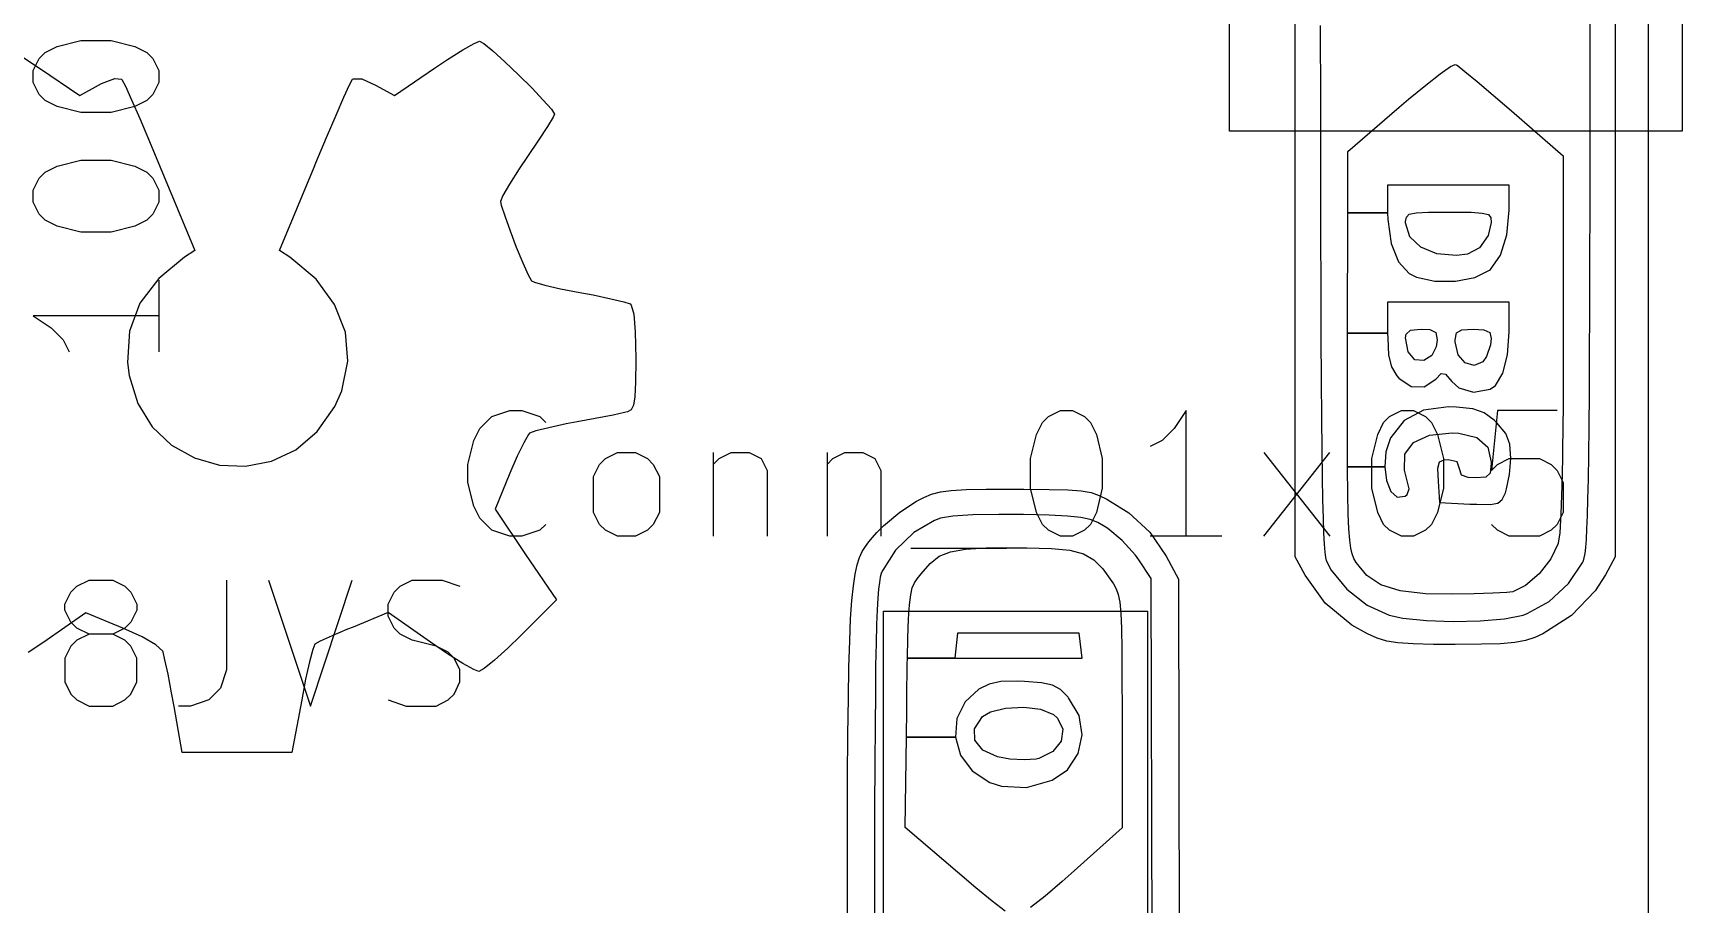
# Model space of a CAD drawing. Extents: x 0 to 141, y 0 to 216.
# Drawn here: x 121.33 to 134.45, y 32.5 to 39.43 of the extents above; entities that cross this region are included whole.
import ezdxf

# ---------------------------------------------------------------- set-up
doc = ezdxf.new("R2010")
doc.units = 0
doc.layers.get('0').update_dxf_attribs({"linetype": 'CONTINUOUS'})

msp = doc.modelspace()

# ---------------------------------------------------------------- linework, layer by layer
at = {"color": 0}
for p, q in [((134.181, 20.3385), (134.181, 65.8386)), ((130.849, 38.65), (130.849, 49.8493)), ((134.448, 49.8493), (134.448, 38.65)), ((133.718, 39.1142), (133.718, 45.3362)), ((131.371, 35.264), (131.371, 44.8374)), ((133.915, 41.9612), (133.915, 35.264)), ((131.57, 39.4903), (131.571, 38.88)), ((121.521, 39.3224), (121.711, 39.3707)), ((121.711, 39.3707), (121.95, 39.3707)), ((121.95, 39.3707), (122.14, 39.3224)), ((124.838, 39.3471), (124.882, 39.3665)), ((124.882, 39.3665), (124.915, 39.3471)), ((121.248, 39.2384), (121.382, 39.1502)), ((121.331, 39.1322), (121.378, 39.2271)), ((121.378, 39.2271), (121.426, 39.2755)), ((121.426, 39.2755), (121.521, 39.3224)), ((122.14, 39.3224), (122.235, 39.2755)), ((122.235, 39.2755), (122.283, 39.2271)), ((122.283, 39.2271), (122.33, 39.1322)), ((124.628, 39.2204), (124.748, 39.2963)), ((124.748, 39.2963), (124.838, 39.3471)), ((124.915, 39.3471), (124.987, 39.2878)), ((124.987, 39.2878), (125.082, 39.201)), ((121.331, 39.037), (121.331, 39.1322)), ((121.382, 39.1502), (121.701, 38.9336)), ((122.33, 39.1322), (122.33, 39.037)), ((124.204, 38.9336), (124.524, 39.1502)), ((124.524, 39.1502), (124.628, 39.2204)), ((125.082, 39.201), (125.191, 39.0977)), ((125.191, 39.0977), (125.297, 38.9929)), ((132.41, 39.0165), (132.525, 39.1047)), ((132.525, 39.1047), (132.606, 39.1626)), ((132.606, 39.1626), (132.644, 39.1806)), ((132.644, 39.1806), (132.658, 39.1735)), ((132.658, 39.1735), (132.719, 39.1252)), ((132.719, 39.1252), (132.818, 39.044)), ((133.717, 38.559), (133.718, 39.1142)), ((121.378, 38.9421), (121.331, 39.037)), ((121.701, 38.9336), (121.85, 39.0151)), ((121.85, 39.0151), (121.874, 39.0275)), ((121.874, 39.0275), (121.979, 39.0687)), ((121.979, 39.0687), (122.034, 39.062)), ((122.034, 39.062), (122.036, 39.0592)), ((122.036, 39.0592), (122.064, 39.0066)), ((122.064, 39.0066), (122.112, 38.8994)), ((122.33, 39.037), (122.283, 38.9421)), ((123.803, 38.9199), (123.848, 39.019)), ((123.848, 39.019), (123.872, 39.062)), ((123.872, 39.062), (123.879, 39.0659)), ((123.879, 39.0659), (123.944, 39.0659)), ((123.944, 39.0659), (124.055, 39.0151)), ((124.055, 39.0151), (124.204, 38.9336)), ((125.297, 38.9929), (125.389, 38.8966)), ((132.272, 38.9033), (132.41, 39.0165)), ((132.818, 39.044), (132.946, 38.9364)), ((121.426, 38.8938), (121.378, 38.9421)), ((121.521, 38.8454), (121.426, 38.8938)), ((121.711, 38.7985), (121.521, 38.8454)), ((122.14, 38.8454), (121.95, 38.7985)), ((122.112, 38.8994), (122.178, 38.7505)), ((122.235, 38.8938), (122.14, 38.8454)), ((122.283, 38.9421), (122.235, 38.8938)), ((123.74, 38.7766), (123.803, 38.9199)), ((125.389, 38.8966), (125.454, 38.8235)), ((131.571, 38.88), (131.571, 38.33)), ((131.79, 38.4888), (132.199, 38.8401)), ((132.199, 38.8401), (132.272, 38.9033)), ((132.946, 38.9364), (133.091, 38.8112)), ((121.95, 38.7985), (121.711, 38.7985)), ((122.178, 38.7505), (122.257, 38.5671)), ((123.664, 38.5988), (123.74, 38.7766)), ((125.468, 38.76), (125.423, 38.6856)), ((125.454, 38.8235), (125.479, 38.7847)), ((125.479, 38.7847), (125.468, 38.76)), ((133.091, 38.8112), (133.503, 38.4528)), ((123.58, 38.3977), (123.664, 38.5988)), ((125.352, 38.577), (125.264, 38.4471)), ((125.423, 38.6856), (125.352, 38.577)), ((134.448, 38.65), (130.849, 38.65)), ((122.257, 38.5671), (122.342, 38.3632)), ((125.264, 38.4471), (125.198, 38.3494)), ((131.789, 38.0009), (131.79, 38.4888)), ((133.503, 38.4528), (133.503, 38.0213)), ((133.717, 38.0587), (133.717, 38.559)), ((121.378, 38.275), (121.426, 38.3219)), ((121.426, 38.3219), (121.521, 38.3702)), ((121.521, 38.3702), (121.711, 38.4182)), ((121.711, 38.4182), (121.95, 38.4182)), ((121.95, 38.4182), (122.14, 38.3702)), ((122.14, 38.3702), (122.235, 38.3219)), ((122.235, 38.3219), (122.283, 38.275)), ((122.342, 38.3632), (122.616, 37.7003)), ((123.29, 37.7003), (123.565, 38.3632)), ((123.565, 38.3632), (123.58, 38.3977)), ((125.198, 38.3494), (125.12, 38.2281)), ((131.571, 38.33), (131.572, 37.8368)), ((121.331, 38.1801), (121.378, 38.275)), ((121.331, 38.0848), (121.331, 38.1801)), ((122.283, 38.275), (122.33, 38.1801)), ((122.33, 38.1801), (122.33, 38.0848)), ((125.12, 38.2281), (125.068, 38.137)), ((133.073, 38.2199), (132.106, 38.2199)), ((132.106, 38.2199), (132.106, 38.0009)), ((133.073, 38.0213), (133.073, 38.2199)), ((121.378, 37.9899), (121.331, 38.0848)), ((122.33, 38.0848), (122.283, 37.9899)), ((125.068, 38.137), (125.049, 38.0905)), ((125.049, 38.0905), (125.054, 38.0601)), ((125.054, 38.0601), (125.082, 37.9748)), ((133.715, 37.6135), (133.717, 38.0587)), ((121.426, 37.9416), (121.378, 37.9899)), ((121.521, 37.8933), (121.426, 37.9416)), ((122.235, 37.9416), (122.14, 37.8933)), ((122.283, 37.9899), (122.235, 37.9416)), ((125.082, 37.9748), (125.125, 37.8562)), ((131.787, 37.0431), (131.789, 38.0009)), ((131.789, 38.0009), (132.106, 38.0009)), ((132.106, 38.0009), (131.789, 38.0009)), ((132.106, 38.0009), (132.107, 37.9458)), ((132.107, 37.9458), (132.135, 37.7553)), ((132.249, 37.9307), (132.255, 37.9663)), ((132.249, 37.9194), (132.249, 37.9307)), ((132.282, 37.8093), (132.249, 37.9194)), ((132.255, 37.9663), (132.278, 37.9885)), ((132.278, 37.9885), (132.333, 37.9995)), ((132.333, 37.9995), (132.432, 38.0037)), ((132.432, 38.0037), (132.589, 38.0048)), ((132.589, 38.0048), (132.623, 38.0048)), ((132.623, 38.0048), (132.77, 38.0037)), ((132.77, 38.0037), (132.859, 37.998)), ((132.859, 37.998), (132.908, 37.9857)), ((132.93, 37.9236), (132.906, 37.8188)), ((132.908, 37.9857), (132.927, 37.9607)), ((132.927, 37.9607), (132.93, 37.9236)), ((133.055, 37.8245), (133.073, 38.0213)), ((133.503, 38.0213), (133.503, 36.89)), ((121.711, 37.8464), (121.521, 37.8933)), ((121.95, 37.8464), (121.711, 37.8464)), ((122.14, 37.8933), (121.95, 37.8464)), ((125.125, 37.8562), (125.174, 37.7254)), ((131.572, 37.8368), (131.574, 37.3973)), ((132.369, 37.7254), (132.282, 37.8093)), ((132.906, 37.8188), (132.836, 37.7225)), ((133.003, 37.6619), (133.055, 37.8245)), ((122.616, 37.7003), (122.535, 37.6467)), ((123.372, 37.6467), (123.29, 37.7003)), ((125.174, 37.7254), (125.225, 37.6026)), ((132.135, 37.7553), (132.193, 37.6093)), ((132.498, 37.6728), (132.369, 37.7254)), ((132.654, 37.6604), (132.498, 37.6728)), ((132.742, 37.6714), (132.654, 37.6604)), ((132.836, 37.7225), (132.742, 37.6714)), ((132.924, 37.549), (133.003, 37.6619)), ((122.535, 37.6467), (122.33, 37.4784)), ((123.581, 37.4717), (123.372, 37.6467)), ((125.225, 37.6026), (125.268, 37.5059)), ((132.193, 37.6093), (132.278, 37.5158)), ((132.801, 37.4855), (132.917, 37.5433)), ((132.917, 37.5433), (132.924, 37.549)), ((133.714, 37.2166), (133.715, 37.6135)), ((122.33, 37.4784), (122.18, 37.2801)), ((122.33, 37.4646), (122.33, 36.8942)), ((123.729, 37.2692), (123.581, 37.4717)), ((125.268, 37.5059), (125.295, 37.4579)), ((125.295, 37.4579), (125.319, 37.4481)), ((125.319, 37.4481), (125.402, 37.4248)), ((125.402, 37.4248), (125.527, 37.3959)), ((125.527, 37.3959), (125.68, 37.3655)), ((131.574, 37.3973), (131.575, 37.0071)), ((132.278, 37.5158), (132.336, 37.4883)), ((132.336, 37.4883), (132.482, 37.4565)), ((132.482, 37.4565), (132.647, 37.4551)), ((132.647, 37.4551), (132.801, 37.4855)), ((122.18, 37.2801), (122.097, 37.0582)), ((123.814, 37.0498), (123.729, 37.2692)), ((125.68, 37.3655), (125.785, 37.3461)), ((125.785, 37.3461), (125.925, 37.3158)), ((125.925, 37.3158), (126.03, 37.2911)), ((126.03, 37.2911), (126.081, 37.2745)), ((126.081, 37.2745), (126.089, 37.2664)), ((126.089, 37.2664), (126.109, 37.1948)), ((133.073, 37.2883), (132.106, 37.2883)), ((132.106, 37.2883), (132.106, 37.0431)), ((133.073, 37.054), (133.073, 37.2883)), ((122.33, 37.1796), (121.331, 37.1796)), ((121.331, 37.1796), (121.473, 37.0844)), ((126.109, 37.1948), (126.119, 37.054)), ((133.712, 36.8681), (133.714, 37.2166)), ((121.473, 37.0844), (121.568, 36.9895)), ((122.097, 37.0582), (122.082, 36.8088)), ((123.833, 36.8184), (123.814, 37.0498)), ((126.119, 37.054), (126.124, 36.8406)), ((131.575, 37.0071), (131.578, 36.6656)), ((131.787, 36.9122), (131.787, 37.0431)), ((131.787, 37.0431), (132.106, 37.0431)), ((132.106, 37.0431), (131.787, 37.0431)), ((132.106, 37.0431), (132.107, 37.0032)), ((132.107, 37.0032), (132.114, 36.8667)), ((132.249, 37.0046), (132.253, 37.0336)), ((132.27, 36.8942), (132.249, 37.0046)), ((132.253, 37.0336), (132.287, 37.065)), ((132.287, 37.065), (132.374, 37.0734)), ((132.374, 37.0734), (132.443, 37.0706)), ((132.443, 37.0706), (132.49, 37.0473)), ((132.49, 37.0473), (132.5, 36.9905)), ((132.643, 36.9905), (132.654, 37.0459)), ((132.654, 37.0459), (132.696, 37.0692)), ((132.696, 37.0692), (132.786, 37.0734)), ((132.786, 37.0734), (132.872, 37.0692)), ((132.872, 37.0692), (132.919, 37.0473)), ((132.919, 37.0473), (132.93, 36.999)), ((132.93, 36.999), (132.924, 36.9492)), ((133.059, 36.8709), (133.073, 37.054)), ((121.568, 36.9895), (121.616, 36.8942)), ((131.786, 36.5347), (131.787, 36.9122)), ((132.114, 36.8667), (132.137, 36.7743)), ((132.322, 36.8307), (132.27, 36.8942)), ((132.457, 36.8653), (132.394, 36.824)), ((132.491, 36.9341), (132.457, 36.8653)), ((132.5, 36.9905), (132.491, 36.9341)), ((132.643, 36.9729), (132.643, 36.9905)), ((132.667, 36.8709), (132.643, 36.9729)), ((132.723, 36.806), (132.667, 36.8709)), ((132.924, 36.9492), (132.892, 36.8558)), ((133.022, 36.7235), (133.059, 36.8709)), ((133.503, 36.89), (133.502, 36.4698)), ((133.711, 36.5637), (133.712, 36.8681)), ((122.082, 36.8088), (122.093, 36.7069)), ((123.785, 36.5841), (123.833, 36.8184)), ((126.124, 36.8282), (126.122, 36.6529)), ((126.124, 36.8406), (126.124, 36.8282)), ((132.137, 36.7743), (132.18, 36.7026)), ((132.394, 36.824), (132.322, 36.8307)), ((132.795, 36.7841), (132.723, 36.806)), ((132.864, 36.8155), (132.795, 36.7841)), ((132.892, 36.8558), (132.864, 36.8155)), ((122.093, 36.7069), (122.162, 36.4822)), ((126.122, 36.6529), (126.117, 36.5372)), ((131.578, 36.6656), (131.579, 36.3679)), ((132.18, 36.7026), (132.196, 36.6832)), ((132.196, 36.6832), (132.293, 36.6187)), ((132.293, 36.6187), (132.396, 36.6159)), ((132.396, 36.6159), (132.489, 36.6765)), ((132.489, 36.6765), (132.533, 36.7221)), ((132.533, 36.7221), (132.566, 36.7164)), ((132.566, 36.7164), (132.616, 36.6586)), ((132.616, 36.6586), (132.673, 36.6088)), ((132.673, 36.6088), (132.79, 36.5732)), ((132.921, 36.5965), (132.964, 36.6254)), ((132.964, 36.6254), (133.022, 36.7235)), ((122.162, 36.4822), (122.277, 36.2977)), ((123.73, 36.4603), (123.785, 36.5841)), ((126.117, 36.5372), (126.106, 36.4684)), ((131.786, 36.2218), (131.786, 36.5347)), ((132.79, 36.5732), (132.921, 36.5965)), ((133.708, 36.2991), (133.711, 36.5637)), ((123.591, 36.2603), (123.73, 36.4603)), ((124.883, 36.2839), (124.98, 36.3788)), ((124.98, 36.3788), (125.122, 36.4271)), ((125.122, 36.4271), (125.217, 36.4271)), ((125.217, 36.4271), (125.36, 36.3788)), ((125.36, 36.3788), (125.408, 36.3319)), ((125.944, 36.3911), (125.658, 36.3375)), ((126.036, 36.4105), (125.944, 36.3911)), ((126.06, 36.4162), (126.036, 36.4105)), ((126.088, 36.4314), (126.06, 36.4162)), ((126.106, 36.4684), (126.088, 36.4314)), ((129.36, 36.3319), (129.407, 36.3788)), ((129.407, 36.3788), (129.503, 36.4271)), ((129.503, 36.4271), (129.598, 36.4271)), ((129.598, 36.4271), (129.694, 36.3788)), ((129.694, 36.3788), (129.741, 36.3319)), ((130.503, 36.4271), (130.408, 36.2839)), ((130.503, 35.4266), (130.503, 36.4271)), ((131.579, 36.3679), (131.582, 36.1128)), ((132.074, 36.3319), (132.122, 36.3788)), ((132.122, 36.3788), (132.217, 36.4271)), ((132.238, 36.3485), (132.132, 36.2133)), ((132.217, 36.4271), (132.312, 36.4271)), ((132.391, 36.4299), (132.238, 36.3485)), ((132.312, 36.4271), (132.407, 36.3788)), ((132.591, 36.4575), (132.391, 36.4299)), ((132.407, 36.3788), (132.456, 36.3319)), ((132.654, 36.4546), (132.591, 36.4575)), ((132.785, 36.4409), (132.654, 36.4546)), ((132.874, 36.4091), (132.785, 36.4409)), ((132.953, 36.3499), (132.874, 36.4091)), ((132.979, 36.4271), (132.931, 35.9502)), ((132.975, 36.3291), (132.953, 36.3499)), ((133.455, 36.4271), (132.979, 36.4271)), ((133.502, 36.4698), (133.497, 36.1142)), ((122.277, 36.2977), (122.432, 36.1516)), ((123.42, 36.1142), (123.591, 36.2603)), ((124.836, 36.1887), (124.883, 36.2839)), ((125.271, 36.237), (125.233, 36.1707)), ((125.28, 36.2465), (125.271, 36.237)), ((125.33, 36.2645), (125.28, 36.2465)), ((125.433, 36.2906), (125.33, 36.2645)), ((125.571, 36.3209), (125.433, 36.2906)), ((125.658, 36.3375), (125.571, 36.3209)), ((129.266, 36.0454), (129.312, 36.2356)), ((129.312, 36.2356), (129.36, 36.3319)), ((129.741, 36.3319), (129.789, 36.2356)), ((129.789, 36.2356), (129.836, 36.0454)), ((130.408, 36.2839), (130.313, 36.1887)), ((131.787, 35.9791), (131.786, 36.2218)), ((131.979, 36.0454), (132.027, 36.2356)), ((132.027, 36.2356), (132.074, 36.3319)), ((132.13, 36.2109), (132.093, 36.099)), ((132.132, 36.2133), (132.13, 36.2109)), ((132.311, 36.1721), (132.438, 36.2299)), ((132.438, 36.2299), (132.62, 36.2493)), ((132.456, 36.3319), (132.503, 36.2356)), ((132.503, 36.2356), (132.551, 36.0454)), ((132.62, 36.2493), (132.673, 36.2479)), ((132.673, 36.2479), (132.815, 36.2133)), ((132.815, 36.2133), (132.902, 36.135)), ((133.047, 36.2437), (132.975, 36.3291)), ((133.078, 36.1597), (133.047, 36.2437)), ((133.706, 36.0729), (133.708, 36.2991)), ((122.432, 36.1516), (122.614, 36.0497)), ((123.227, 36.0232), (123.42, 36.1142)), ((124.788, 35.9985), (124.836, 36.1887)), ((125.233, 36.1707), (125.181, 36.0634)), ((125.884, 36.0454), (125.979, 36.0938)), ((125.979, 36.0938), (126.122, 36.0938)), ((126.122, 36.0938), (126.217, 36.0454)), ((126.741, 36.0938), (126.741, 35.4266)), ((126.789, 36.0454), (126.884, 36.0938)), ((126.884, 36.0938), (127.026, 36.0938)), ((127.026, 36.0938), (127.123, 36.0454)), ((127.646, 36.0938), (127.646, 35.4266)), ((127.693, 36.0454), (127.788, 36.0938)), ((127.788, 36.0938), (127.932, 36.0938)), ((127.932, 36.0938), (128.027, 36.0454)), ((130.313, 36.1887), (130.218, 36.1403)), ((131.122, 35.4266), (131.645, 36.0938)), ((131.122, 36.0938), (131.645, 35.4266)), ((131.582, 36.1128), (131.585, 35.8965)), ((132.093, 36.099), (132.084, 35.9791)), ((132.239, 35.9516), (132.243, 36.0786)), ((132.243, 36.0786), (132.311, 36.1721)), ((132.902, 36.135), (132.93, 36.0151)), ((133.085, 36.0454), (133.078, 36.1597)), ((133.497, 36.1142), (133.496, 36.0454)), ((122.614, 36.0497), (122.814, 35.9929)), ((122.814, 35.9929), (123.02, 35.9833)), ((123.02, 35.9833), (123.227, 36.0232)), ((124.788, 35.8553), (124.788, 35.9985)), ((125.181, 36.0634), (125.123, 35.9297)), ((125.789, 35.9033), (125.837, 35.9985)), ((125.837, 35.9985), (125.884, 36.0454)), ((126.217, 36.0454), (126.264, 35.9985)), ((126.264, 35.9985), (126.312, 35.9033)), ((126.741, 35.9985), (126.789, 36.0454)), ((127.123, 36.0454), (127.169, 35.9502)), ((127.169, 35.9502), (127.169, 35.4266)), ((127.646, 35.9985), (127.693, 36.0454)), ((128.027, 36.0454), (128.075, 35.9502)), ((128.075, 35.9502), (128.075, 35.4266)), ((129.266, 35.8084), (129.266, 36.0454)), ((129.836, 36.0454), (129.836, 35.8084)), ((131.787, 35.9668), (131.787, 35.9791)), ((131.787, 35.9791), (132.084, 35.9791)), ((132.084, 35.9791), (131.787, 35.9791)), ((131.789, 35.7643), (131.787, 35.9668)), ((131.979, 35.8084), (131.979, 36.0454)), ((132.084, 35.9791), (132.097, 35.869)), ((132.256, 35.8881), (132.239, 35.9516)), ((132.515, 36.0165), (132.504, 35.9668)), ((132.504, 35.9668), (132.507, 35.8648)), ((132.552, 36.0331), (132.515, 36.0165)), ((132.551, 36.0454), (132.551, 35.8084)), ((132.588, 36.0345), (132.552, 36.0331)), ((132.66, 36.0193), (132.588, 36.0345)), ((132.679, 35.9625), (132.66, 36.0193)), ((132.694, 35.9131), (132.679, 35.9625)), ((132.93, 36.0066), (132.923, 35.9283)), ((132.93, 36.0151), (132.93, 36.0066)), ((132.931, 35.9502), (132.979, 35.9985)), ((132.979, 35.9985), (133.074, 36.0454)), ((133.074, 36.0454), (133.313, 36.0454)), ((133.076, 35.9184), (133.085, 36.0454)), ((133.313, 36.0454), (133.408, 35.9985)), ((133.408, 35.9985), (133.455, 35.9502)), ((133.455, 35.9502), (133.503, 35.8553)), ((133.496, 36.0454), (133.492, 35.8249)), ((133.703, 35.8814), (133.706, 36.0729)), ((124.836, 35.6651), (124.788, 35.8553)), ((125.123, 35.9297), (125.005, 35.6429)), ((125.789, 35.6168), (125.789, 35.9033)), ((126.312, 35.9033), (126.312, 35.6168)), ((131.585, 35.8965), (131.589, 35.7159)), ((132.097, 35.869), (132.132, 35.7823)), ((132.276, 35.8041), (132.256, 35.8881)), ((132.507, 35.8648), (132.518, 35.6941)), ((132.748, 35.8937), (132.694, 35.9131)), ((132.804, 35.8909), (132.748, 35.8937)), ((132.888, 35.8965), (132.804, 35.8909)), ((132.923, 35.9283), (132.888, 35.8965)), ((133.052, 35.8041), (133.076, 35.9184)), ((133.492, 35.8249), (133.485, 35.6045)), ((133.503, 35.8553), (133.503, 35.6168)), ((133.7, 35.7216), (133.703, 35.8814)), ((128.225, 35.6182), (128.357, 35.705)), ((128.357, 35.705), (128.415, 35.7339)), ((128.415, 35.7339), (128.478, 35.7614)), ((128.478, 35.7614), (128.548, 35.7808)), ((128.548, 35.7808), (128.634, 35.7918)), ((128.634, 35.7918), (128.752, 35.7988)), ((128.752, 35.7988), (128.913, 35.8013)), ((128.913, 35.8013), (129.212, 35.8013)), ((129.212, 35.8013), (129.414, 35.7999)), ((129.312, 35.6168), (129.266, 35.8084)), ((129.414, 35.7999), (129.563, 35.796)), ((129.563, 35.796), (129.669, 35.7875)), ((129.669, 35.7875), (129.748, 35.7738)), ((129.748, 35.7738), (129.81, 35.7519)), ((129.836, 35.8084), (129.789, 35.6168)), ((129.81, 35.7519), (129.872, 35.723)), ((129.872, 35.723), (130.047, 35.614)), ((131.589, 35.7159), (131.593, 35.5699)), ((131.791, 35.6059), (131.789, 35.7643)), ((132.027, 35.6168), (131.979, 35.8084)), ((132.132, 35.7823), (132.183, 35.7367)), ((132.183, 35.7367), (132.245, 35.7449)), ((132.245, 35.7449), (132.261, 35.7586)), ((132.261, 35.7586), (132.276, 35.8041)), ((132.551, 35.8084), (132.503, 35.6168)), ((132.518, 35.6941), (132.76, 35.6828)), ((132.923, 35.6803), (132.983, 35.6912)), ((132.983, 35.6912), (133.018, 35.7202)), ((133.018, 35.7202), (133.043, 35.7724)), ((133.043, 35.7724), (133.052, 35.8041)), ((133.696, 35.5907), (133.7, 35.7216)), ((124.883, 35.5699), (124.836, 35.6651)), ((124.98, 35.475), (124.883, 35.5699)), ((125.005, 35.6429), (125.248, 35.282)), ((125.837, 35.5215), (125.789, 35.6168)), ((126.312, 35.6168), (126.264, 35.5215)), ((128.095, 35.5092), (128.225, 35.6182)), ((128.55, 35.5699), (128.501, 35.5519)), ((128.648, 35.5865), (128.55, 35.5699)), ((128.807, 35.5974), (128.648, 35.5865)), ((129.012, 35.6002), (128.807, 35.5974)), ((129.208, 35.5988), (129.012, 35.6002)), ((129.413, 35.5935), (129.208, 35.5988)), ((129.36, 35.5215), (129.312, 35.6168)), ((129.56, 35.5865), (129.413, 35.5935)), ((129.665, 35.5769), (129.56, 35.5865)), ((129.74, 35.5604), (129.665, 35.5769)), ((129.8, 35.5353), (129.74, 35.5604)), ((129.789, 35.6168), (129.741, 35.5215)), ((130.047, 35.614), (130.215, 35.4598)), ((131.593, 35.5699), (131.597, 35.4528)), ((131.797, 35.4859), (131.791, 35.6059)), ((132.074, 35.5215), (132.027, 35.6168)), ((132.503, 35.6168), (132.456, 35.5215)), ((132.76, 35.6828), (132.815, 35.6817)), ((132.815, 35.6817), (132.923, 35.6803)), ((133.503, 35.6168), (133.455, 35.5215)), ((133.485, 35.6045), (133.475, 35.4528)), ((133.692, 35.4845), (133.696, 35.5907)), ((125.122, 35.4266), (124.98, 35.475)), ((125.217, 35.4266), (125.122, 35.4266)), ((125.36, 35.475), (125.217, 35.4266)), ((125.408, 35.5215), (125.36, 35.475)), ((125.884, 35.475), (125.837, 35.5215)), ((125.979, 35.4266), (125.884, 35.475)), ((126.122, 35.4266), (125.979, 35.4266)), ((126.217, 35.475), (126.122, 35.4266)), ((126.264, 35.5215), (126.217, 35.475)), ((128.009, 35.4157), (128.043, 35.4556)), ((128.043, 35.4556), (128.095, 35.5092)), ((128.337, 35.4556), (128.192, 35.3162)), ((128.501, 35.5519), (128.337, 35.4556)), ((129.407, 35.475), (129.36, 35.5215)), ((129.503, 35.4266), (129.407, 35.475)), ((129.598, 35.4266), (129.503, 35.4266)), ((129.694, 35.475), (129.598, 35.4266)), ((129.741, 35.5215), (129.694, 35.475)), ((129.859, 35.5011), (129.8, 35.5353)), ((129.879, 35.4873), (129.859, 35.5011)), ((129.994, 35.3921), (129.879, 35.4873)), ((130.215, 35.4598), (130.343, 35.2681)), ((130.788, 35.4266), (130.218, 35.4266)), ((131.597, 35.4528), (131.601, 35.3646)), ((131.804, 35.3963), (131.797, 35.4859)), ((132.122, 35.475), (132.074, 35.5215)), ((132.217, 35.4266), (132.122, 35.475)), ((132.312, 35.4266), (132.217, 35.4266)), ((132.407, 35.475), (132.312, 35.4266)), ((132.456, 35.5215), (132.407, 35.475)), ((132.979, 35.475), (132.931, 35.5215)), ((133.074, 35.4266), (132.979, 35.475)), ((133.313, 35.4266), (133.074, 35.4266)), ((133.408, 35.475), (133.313, 35.4266)), ((133.455, 35.5215), (133.408, 35.475)), ((133.475, 35.4528), (133.463, 35.373)), ((133.688, 35.402), (133.692, 35.4845)), ((127.904, 35.2585), (127.926, 35.3053)), ((127.926, 35.3053), (127.951, 35.3452)), ((127.951, 35.3452), (127.978, 35.3811)), ((127.978, 35.3811), (128.009, 35.4157)), ((128.192, 35.3162), (128.089, 35.1565)), ((128.312, 35.3314), (129.074, 35.3314)), ((128.539, 35.2681), (128.629, 35.3039)), ((128.629, 35.3039), (128.749, 35.3247)), ((128.749, 35.3247), (128.911, 35.3342)), ((128.911, 35.3342), (129.133, 35.3356)), ((129.133, 35.3356), (129.235, 35.3356)), ((129.235, 35.3356), (129.432, 35.33)), ((129.432, 35.33), (129.578, 35.3162)), ((129.578, 35.3162), (129.686, 35.2873)), ((130.101, 35.275), (129.994, 35.3921)), ((131.601, 35.3646), (131.607, 35.3)), ((131.607, 35.3), (131.612, 35.2571)), ((131.812, 35.3314), (131.804, 35.3963)), ((131.825, 35.2859), (131.812, 35.3314)), ((133.463, 35.3702), (133.405, 35.2475)), ((133.463, 35.373), (133.463, 35.3702)), ((133.677, 35.2901), (133.682, 35.337)), ((133.682, 35.337), (133.688, 35.402)), ((125.248, 35.282), (125.493, 34.9222)), ((127.87, 35.1262), (127.886, 35.2006)), ((127.886, 35.2006), (127.904, 35.2585)), ((128.395, 35.1289), (128.466, 35.2103)), ((128.466, 35.2103), (128.539, 35.2681)), ((129.686, 35.2873), (129.769, 35.2392)), ((129.769, 35.2392), (129.839, 35.1675)), ((129.839, 35.1675), (129.912, 35.0669)), ((130.127, 35.2392), (130.101, 35.275)), ((130.226, 35.0904), (130.127, 35.2392)), ((130.343, 35.2681), (130.441, 35.0848)), ((131.451, 35.1166), (131.371, 35.264)), ((131.612, 35.2571), (131.618, 35.2337)), ((131.618, 35.2337), (131.658, 35.1579)), ((131.838, 35.2502), (131.825, 35.2859)), ((131.855, 35.2185), (131.838, 35.2502)), ((131.856, 35.2171), (131.855, 35.2185)), ((131.94, 35.1138), (131.856, 35.2171)), ((133.405, 35.2475), (133.312, 35.1276)), ((133.546, 35.0518), (133.659, 35.2213)), ((133.659, 35.2213), (133.663, 35.2323)), ((133.663, 35.2323), (133.67, 35.2557)), ((133.67, 35.2557), (133.677, 35.2901)), ((133.915, 35.264), (133.838, 35.1207)), ((121.631, 34.9815), (121.679, 35.0297)), ((121.679, 35.0297), (121.775, 35.0766)), ((121.775, 35.0766), (121.965, 35.0766)), ((121.965, 35.0766), (122.06, 35.0297)), ((122.06, 35.0297), (122.108, 34.9815)), ((122.869, 35.0766), (122.869, 34.3628)), ((123.202, 35.0766), (123.536, 34.0761)), ((123.536, 34.0761), (123.869, 35.0766)), ((124.202, 34.9815), (124.251, 35.0297)), ((124.251, 35.0297), (124.346, 35.0766)), ((124.346, 35.0766), (124.583, 35.0766)), ((124.583, 35.0766), (124.726, 35.0297)), ((127.843, 34.9154), (127.856, 35.0325)), ((127.856, 35.0325), (127.87, 35.1262)), ((128.063, 35.06), (128.056, 35.0063)), ((128.069, 35.1), (128.063, 35.06)), ((128.078, 35.1303), (128.069, 35.1)), ((128.087, 35.1551), (128.078, 35.1303)), ((128.089, 35.1565), (128.087, 35.1551)), ((128.324, 35.0159), (128.342, 35.0559)), ((128.342, 35.0559), (128.364, 35.089)), ((128.364, 35.089), (128.395, 35.1289)), ((129.912, 35.0669), (129.926, 35.0477)), ((129.926, 35.0477), (129.947, 35.0091)), ((130.236, 30.7358), (130.226, 35.0904)), ((130.441, 35.0848), (130.449, 30.7344)), ((131.609, 34.8933), (131.451, 35.1166)), ((131.658, 35.1579), (131.782, 35.0063)), ((132.053, 35.0394), (131.94, 35.1138)), ((132.205, 34.9925), (132.053, 35.0394)), ((133.204, 35.0339), (133.101, 34.9856)), ((133.312, 35.1276), (133.204, 35.0339)), ((133.391, 34.9085), (133.546, 35.0518)), ((133.838, 35.1207), (133.756, 34.9925)), ((121.583, 34.8864), (121.631, 34.9815)), ((122.108, 34.9815), (122.155, 34.8864)), ((124.154, 34.8864), (124.202, 34.9815)), ((125.493, 34.9222), (125.209, 34.637)), ((127.834, 34.7707), (127.843, 34.9154)), ((128.049, 34.9346), (128.045, 34.8409)), ((128.056, 35.0063), (128.049, 34.9346)), ((128.301, 34.8809), (128.312, 34.9608)), ((128.312, 34.9608), (128.324, 35.0159)), ((129.947, 35.0091), (129.963, 34.9636)), ((129.963, 34.9636), (129.975, 34.9016)), ((129.975, 34.9016), (129.983, 34.8148)), ((131.782, 35.0063), (131.943, 34.8795)), ((132.407, 34.9691), (132.205, 34.9925)), ((132.625, 34.965), (132.407, 34.9691)), ((132.795, 34.9691), (132.625, 34.965)), ((132.944, 34.9732), (132.795, 34.9691)), ((133.054, 34.9801), (132.944, 34.9732)), ((133.101, 34.9856), (133.054, 34.9801)), ((133.216, 34.812), (133.391, 34.9085)), ((133.756, 34.9925), (133.569, 34.7955)), ((121.75, 34.8175), (121.415, 34.5846)), ((121.583, 34.8382), (121.583, 34.8864)), ((121.631, 34.7431), (121.583, 34.8382)), ((122.045, 34.6949), (121.75, 34.8175)), ((122.155, 34.8382), (122.108, 34.7431)), ((122.155, 34.8864), (122.155, 34.8382)), ((124.154, 34.8189), (123.876, 34.7045)), ((124.154, 34.7913), (124.154, 34.8864)), ((124.491, 34.5846), (124.154, 34.8189)), ((124.202, 34.6963), (124.154, 34.7913)), ((127.827, 34.5956), (127.834, 34.7707)), ((128.045, 34.8409), (128.039, 34.7238)), ((128.095, 25.9388), (128.095, 34.8299)), ((128.095, 34.8299), (130.196, 34.8299)), ((128.288, 34.6149), (128.294, 34.7693)), ((128.294, 34.7693), (128.301, 34.8809)), ((129.983, 34.8148), (129.989, 34.6935)), ((130.196, 34.8299), (130.196, 26.4638)), ((131.82, 34.7183), (131.609, 34.8933)), ((131.943, 34.8795), (132.118, 34.7982)), ((132.118, 34.7982), (132.228, 34.7748)), ((132.228, 34.7748), (132.414, 34.7555)), ((132.843, 34.7527), (133.037, 34.7707)), ((133.037, 34.7707), (133.183, 34.7996)), ((133.183, 34.7996), (133.216, 34.812)), ((133.569, 34.7955), (133.342, 34.6508)), ((121.679, 34.6963), (121.631, 34.7431)), ((121.775, 34.648), (121.679, 34.6963)), ((121.775, 34.648), (121.679, 34.6012)), ((121.965, 34.648), (121.775, 34.648)), ((122.06, 34.6963), (121.965, 34.648)), ((122.06, 34.6012), (121.965, 34.648)), ((122.198, 34.6259), (122.045, 34.6949)), ((122.108, 34.7431), (122.06, 34.6963)), ((123.708, 34.6342), (123.614, 34.5915)), ((123.832, 34.6866), (123.708, 34.6342)), ((123.876, 34.7045), (123.832, 34.6866)), ((124.251, 34.648), (124.202, 34.6963)), ((124.346, 34.6012), (124.251, 34.648)), ((125.209, 34.637), (125.107, 34.5364)), ((128.039, 34.7238), (128.036, 34.5764)), ((128.685, 34.6549), (128.662, 34.4579)), ((129.653, 34.6549), (128.685, 34.6549)), ((129.675, 34.4579), (129.653, 34.6549)), ((129.989, 34.6935), (129.992, 34.5281)), ((131.945, 34.6508), (131.82, 34.7183)), ((132.023, 34.6163), (131.945, 34.6508)), ((132.414, 34.7555), (132.628, 34.7486)), ((132.628, 34.7486), (132.843, 34.7527)), ((133.342, 34.6508), (133.278, 34.6218)), ((121.415, 34.5846), (121.292, 34.5019)), ((121.631, 34.5529), (121.583, 34.4579)), ((121.679, 34.6012), (121.631, 34.5529)), ((122.108, 34.5529), (122.06, 34.6012)), ((122.155, 34.4579), (122.108, 34.5529)), ((122.306, 34.5626), (122.198, 34.6259)), ((122.362, 34.5116), (122.306, 34.5626)), ((122.364, 34.5061), (122.362, 34.5116)), ((122.379, 34.4441), (122.364, 34.5061)), ((123.555, 34.5267), (123.53, 34.4289)), ((123.571, 34.5681), (123.555, 34.5267)), ((123.614, 34.5915), (123.571, 34.5681)), ((124.536, 34.5529), (124.346, 34.6012)), ((124.628, 34.4909), (124.491, 34.5846)), ((124.631, 34.5047), (124.536, 34.5529)), ((124.679, 34.4579), (124.631, 34.5047)), ((125.107, 34.5364), (125, 34.4399)), ((127.82, 34.3862), (127.827, 34.5956)), ((128.036, 34.5764), (128.032, 34.3958)), ((128.286, 34.4579), (128.288, 34.6149)), ((129.992, 34.5281), (129.992, 34.4579)), ((132.099, 34.5929), (132.023, 34.6163)), ((132.188, 34.5791), (132.099, 34.5929)), ((132.308, 34.5708), (132.188, 34.5791)), ((132.471, 34.5667), (132.308, 34.5708)), ((132.643, 34.5667), (132.471, 34.5667)), ((132.853, 34.5681), (132.643, 34.5667)), ((133.005, 34.5722), (132.853, 34.5681)), ((133.117, 34.5805), (133.005, 34.5722)), ((133.204, 34.597), (133.117, 34.5805)), ((133.278, 34.6218), (133.204, 34.597)), ((121.583, 34.4579), (121.583, 34.2677)), ((122.155, 34.2677), (122.155, 34.4579)), ((122.404, 34.3297), (122.379, 34.4441)), ((123.53, 34.4289), (123.498, 34.2911)), ((124.748, 34.4151), (124.628, 34.4909)), ((124.726, 34.3628), (124.679, 34.4579)), ((124.835, 34.3655), (124.748, 34.4151)), ((124.919, 34.3752), (124.875, 34.3504)), ((125, 34.4399), (124.919, 34.3752)), ((127.816, 34.1381), (127.82, 34.3862)), ((128.032, 34.3958), (128.031, 34.1781)), ((128.282, 34.145), (128.284, 34.4096)), ((128.284, 34.4096), (128.286, 34.4579)), ((128.286, 34.4579), (129.675, 34.4579)), ((128.662, 34.4579), (128.286, 34.4579)), ((129.992, 34.4579), (129.992, 34.309)), ((121.583, 34.2677), (121.631, 34.1712)), ((122.108, 34.1712), (122.155, 34.2677)), ((122.432, 34.1822), (122.404, 34.3297)), ((122.869, 34.3628), (122.822, 34.2194)), ((123.498, 34.2911), (123.467, 34.1257)), ((124.679, 34.1712), (124.726, 34.2677)), ((124.726, 34.2677), (124.726, 34.3628)), ((124.875, 34.3504), (124.835, 34.3655)), ((128.936, 34.2511), (128.855, 34.2098)), ((129.028, 34.2704), (128.936, 34.2511)), ((129.158, 34.2732), (129.028, 34.2704)), ((129.217, 34.2704), (129.158, 34.2732)), ((129.352, 34.2608), (129.217, 34.2704)), ((129.439, 34.2429), (129.352, 34.2608)), ((129.503, 34.207), (129.439, 34.2429)), ((129.992, 34.309), (129.993, 34.0279)), ((121.631, 34.1712), (121.679, 34.1244)), ((121.679, 34.1244), (121.775, 34.0761)), ((121.965, 34.0761), (122.06, 34.1244)), ((122.06, 34.1244), (122.108, 34.1712)), ((122.452, 34.0734), (122.432, 34.1822)), ((122.727, 34.1244), (122.583, 34.0761)), ((122.822, 34.2194), (122.727, 34.1244)), ((123.467, 34.1257), (123.388, 33.7054)), ((124.154, 34.1244), (124.298, 34.0761)), ((124.536, 34.0761), (124.631, 34.1244)), ((124.631, 34.1244), (124.679, 34.1712)), ((127.812, 33.846), (127.816, 34.1381)), ((128.031, 34.1781), (128.028, 33.9204)), ((128.28, 34.0499), (128.282, 34.145)), ((128.746, 34.1106), (128.679, 33.9769)), ((128.855, 34.2098), (128.746, 34.1106)), ((129.565, 34.1464), (129.503, 34.207)), ((129.567, 34.1423), (129.565, 34.1464)), ((129.651, 34.0003), (129.567, 34.1423)), ((121.775, 34.0761), (121.965, 34.0761)), ((122.516, 33.7054), (122.452, 34.0734)), ((122.583, 34.0761), (122.488, 34.0761)), ((124.298, 34.0761), (124.536, 34.0761)), ((128.277, 33.8294), (128.28, 34.0499)), ((128.819, 33.8942), (128.882, 33.9921)), ((128.882, 33.9921), (128.946, 34.0306)), ((128.946, 34.0306), (129.067, 34.0596)), ((129.067, 34.0596), (129.211, 34.0665)), ((129.211, 34.0665), (129.345, 34.0499)), ((129.345, 34.0499), (129.448, 34.0086)), ((129.448, 34.0086), (129.48, 33.9797)), ((129.48, 33.9797), (129.523, 33.8915)), ((129.676, 33.846), (129.651, 34.0003)), ((129.993, 34.0279), (129.993, 33.1074)), ((128.028, 33.9204), (128.027, 33.6186)), ((128.679, 33.9769), (128.668, 33.8294)), ((128.822, 33.8033), (128.819, 33.8942)), ((129.523, 33.8915), (129.508, 33.7964)), ((127.81, 33.5084), (127.812, 33.846)), ((128.269, 33.1088), (128.277, 33.8294)), ((128.277, 33.8294), (128.668, 33.8294)), ((128.668, 33.8294), (128.277, 33.8294)), ((128.668, 33.8294), (128.707, 33.6848)), ((128.885, 33.7261), (128.822, 33.8033)), ((129.002, 33.6724), (128.885, 33.7261)), ((129.508, 33.7964), (129.442, 33.7137)), ((129.643, 33.6972), (129.676, 33.846)), ((123.388, 33.7054), (122.516, 33.7054)), ((128.027, 33.6186), (128.025, 33.2672)), ((128.707, 33.6848), (128.8, 33.5594)), ((129.1, 33.6544), (129.002, 33.6724)), ((129.214, 33.6489), (129.1, 33.6544)), ((129.31, 33.6544), (129.214, 33.6489)), ((129.33, 33.6586), (129.31, 33.6544)), ((129.442, 33.7137), (129.33, 33.6586)), ((129.558, 33.569), (129.643, 33.6972)), ((127.809, 33.1211), (127.81, 33.5084)), ((128.8, 33.5594), (128.94, 33.4684)), ((128.94, 33.4684), (129.033, 33.4381)), ((129.232, 33.4271), (129.438, 33.4863)), ((129.438, 33.4863), (129.558, 33.569)), ((129.033, 33.4381), (129.232, 33.4271)), ((128.025, 33.2672), (128.024, 32.8635)), ((127.808, 32.6788), (127.809, 33.1211)), ((128.683, 32.7532), (128.269, 33.1088)), ((129.993, 33.1074), (129.589, 32.7449)), ((128.024, 32.8635), (128.024, 31.885)), ((127.808, 29.6706), (127.808, 32.6788)), ((128.83, 32.6292), (128.683, 32.7532)), ((129.518, 32.6815), (129.381, 32.5644)), ((129.589, 32.7449), (129.518, 32.6815)), ((128.96, 32.5231), (128.83, 32.6292)), ((129.381, 32.5644), (129.266, 32.4721)), ((129.063, 32.4431), (128.96, 32.5231))]:
    msp.add_line(p, q, dxfattribs=at)

doc.saveas('drawing.dxf')
